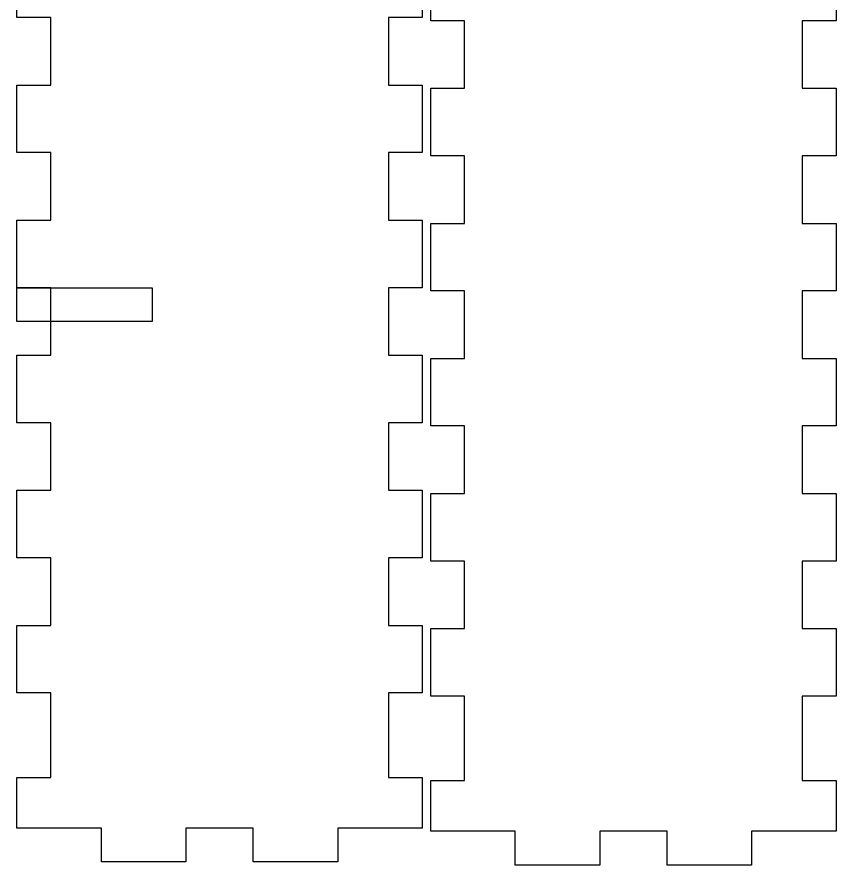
# Model space of a CAD drawing. Extents: x 1 to 323, y 39 to 399.
# Drawn here: x 201.8 to 323.1, y 98.4 to 223.9 of the extents above; entities that cross this region are included whole.
import ezdxf

# ---------------------------------------------------------------- set-up
doc = ezdxf.new("R2010")
doc.units = 0
doc.layers.add('Layer_1', color=7, linetype='CONTINUOUS')

msp = doc.modelspace()

# ---------------------------------------------------------------- linework, layer by layer
at = {"layer": 'Layer_1', "color": 7}
for points in [[(261.838235, 233.850875), (261.838235, 223.850867), (256.83823, 223.850867), (256.83823, 213.85086), (261.838235, 213.85086), (261.838235, 203.850852), (256.83823, 203.850852), (256.83823, 193.850844), (261.838235, 193.850844), (261.838235, 183.850837), (256.83823, 183.850837), (256.83823, 173.850829), (261.838235, 173.850829), (261.838235, 163.850821), (256.83823, 163.850821), (256.83823, 153.850814), (261.838235, 153.850814), (261.838235, 143.850806), (256.83823, 143.850806), (256.83823, 133.850799), (261.838235, 133.850799), (261.838235, 123.850791), (256.83823, 123.850791), (256.83823, 111.350788), (261.838235, 111.350788), (261.838235, 103.85079), (249.338223, 103.85079), (249.338223, 98.850772), (236.838212, 98.850772), (236.838212, 103.85079), (226.838203, 103.85079), (226.838203, 98.850772), (214.338192, 98.850772), (214.338192, 103.85079), (201.838179, 103.85079), (201.838179, 111.350788), (206.838184, 111.350788), (206.838184, 123.850791), (201.838179, 123.850791), (201.838179, 133.850799), (206.838184, 133.850799), (206.838184, 143.850806), (201.838179, 143.850806), (201.838179, 153.850814), (206.838184, 153.850814), (206.838184, 163.850821), (201.838179, 163.850821), (201.838179, 173.850829), (206.838184, 173.850829), (206.838184, 183.850837), (201.838179, 183.850837), (201.838179, 193.850844), (206.838184, 193.850844), (206.838184, 203.850852), (201.838179, 203.850852), (201.838179, 213.85086), (206.838184, 213.85086), (206.838184, 223.850867), (201.838179, 223.850867), (201.838179, 233.850875)], [(323.120778, 233.37473), (323.120778, 223.374722), (318.120774, 223.374722), (318.120774, 213.374714), (323.120778, 213.374714), (323.120778, 203.374707), (318.120774, 203.374707), (318.120774, 193.374699), (323.120778, 193.374699), (323.120778, 183.374692), (318.120774, 183.374692), (318.120774, 173.374684), (323.120778, 173.374684), (323.120778, 163.374676), (318.120774, 163.374676), (318.120774, 153.374669), (323.120778, 153.374669), (323.120778, 143.374661), (318.120774, 143.374661), (318.120774, 133.374654), (323.120778, 133.374654), (323.120778, 123.374646), (318.120774, 123.374646), (318.120774, 110.874643), (323.120778, 110.874643), (323.120778, 103.374645), (310.620767, 103.374645), (310.620767, 98.374627), (298.120755, 98.374627), (298.120755, 103.374645), (288.120746, 103.374645), (288.120746, 98.374627), (275.620736, 98.374627), (275.620736, 103.374645), (263.120723, 103.374645), (263.120723, 110.874643), (268.120727, 110.874643), (268.120727, 123.374646), (263.120723, 123.374646), (263.120723, 133.374654), (268.120727, 133.374654), (268.120727, 143.374661), (263.120723, 143.374661), (263.120723, 153.374669), (268.120727, 153.374669), (268.120727, 163.374676), (263.120723, 163.374676), (263.120723, 173.374684), (268.120727, 173.374684), (268.120727, 183.374692), (263.120723, 183.374692), (263.120723, 193.374699), (268.120727, 193.374699), (268.120727, 203.374707), (263.120723, 203.374707), (263.120723, 213.374714), (268.120727, 213.374714), (268.120727, 223.374722), (263.120723, 223.374722), (263.120723, 233.37473)]]:
    msp.add_lwpolyline(points, dxfattribs=at)
msp.add_lwpolyline([(221.838195, 183.850837), (221.838195, 178.850833), (201.838177, 178.850833), (201.838177, 183.850837), (221.838195, 183.850837)], close=True, dxfattribs=at)

doc.saveas('drawing.dxf')
